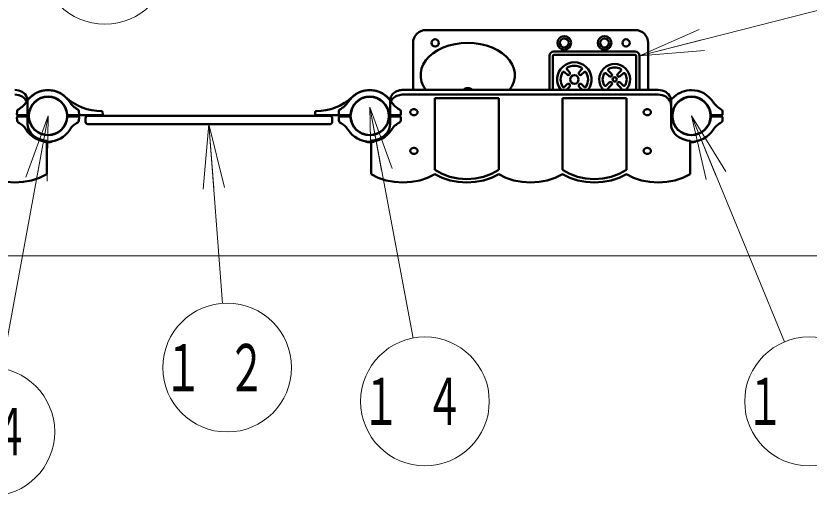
# Model space of a CAD drawing. Units: millimetres on the paper. Extents: x -385 to 0, y -599 to 267.
# Drawn here: x -273.76 to -236.77, y 110.82 to 133.19 of the extents above; entities that cross this region are included whole.
import ezdxf

# ---------------------------------------------------------------- set-up
doc = ezdxf.new("R2010")
doc.units = ezdxf.units.MM
doc.layers.add('LY_1', color=140, linetype='Continuous', lineweight=50)
doc.styles.add('ＭＳ ゴシック', font='')
doc.styles.get('ＭＳ ゴシック').set_extended_font_data('MS Gothic')

msp = doc.modelspace()

# ---------------------------------------------------------------- linework, layer by layer
at = {"layer": 'LY_1', "color": 7, "lineweight": 13}
for p, q in [((-244.681, 131.331), (-235.963, 133.548)), ((-244.681, 131.331), (-241.897, 132.555)), ((-244.681, 131.331), (-241.774, 132.07)), ((-241.651, 131.586), (-244.681, 131.331)), ((-257.199, 125.892), (-257.261, 128.933)), ((-257.261, 128.933), (-256.216, 126.076)), ((-257.261, 128.933), (-256.707, 125.984)), ((-257.261, 128.933), (-255.24, 118.178)), ((-272.261, 128.531), (-274.411, 116.767)), ((-273.293, 125.67), (-272.261, 128.531)), ((-272.261, 128.531), (-272.801, 125.58)), ((-272.261, 128.531), (-272.309, 125.49)), ((-241.58, 125.567), (-242.261, 128.531)), ((-242.261, 128.531), (-240.656, 125.948)), ((-242.261, 128.531), (-241.118, 125.757)), ((-242.261, 128.531), (-237.922, 118.004)), ((-265.035, 125.122), (-264.761, 128.151)), ((-264.761, 128.151), (-264.037, 125.197)), ((-264.761, 128.151), (-264.536, 125.16)), ((-264.761, 128.151), (-264.132, 119.796)), ((-212.922, 122.008), (-355.311, 122.008))]:
    msp.add_line(p, q, dxfattribs=at)
at = {"layer": 'LY_1'}
for p, q in [((-254.641, 132.531), (-244.881, 132.531)), ((-255.241, 129.741), (-255.241, 131.931)), ((-244.281, 129.741), (-244.281, 131.931)), ((-248.881, 129.741), (-248.881, 131.331)), ((-248.721, 129.741), (-248.721, 131.331)), ((-244.881, 131.531), (-248.681, 131.531)), ((-244.881, 131.371), (-248.681, 131.371)), ((-244.841, 129.741), (-244.841, 131.331)), ((-244.681, 129.741), (-244.681, 131.331)), ((-248.061, 130.457), (-248.176, 130.572)), ((-247.948, 130.57), (-248.063, 130.686)), ((-247.495, 130.57), (-247.38, 130.686)), ((-247.382, 130.457), (-247.267, 130.572)), ((-245.988, 130.49), (-246.124, 130.627)), ((-245.695, 130.49), (-245.559, 130.627)), ((-246.101, 130.377), (-246.237, 130.514)), ((-245.582, 130.377), (-245.445, 130.514)), ((-248.061, 130.005), (-248.176, 129.89)), ((-247.948, 129.892), (-248.063, 129.776)), ((-247.495, 129.892), (-247.38, 129.776)), ((-247.382, 130.005), (-247.267, 129.89)), ((-246.101, 130.085), (-246.237, 129.948)), ((-245.988, 129.972), (-246.124, 129.835)), ((-245.695, 129.972), (-245.559, 129.835)), ((-245.582, 130.085), (-245.445, 129.948)), ((-255.71, 129.741), (-243.812, 129.741)), ((-255.71, 129.523), (-243.812, 129.523)), ((-273.212, 128.154), (-273.212, 129.25)), ((-256.31, 128.154), (-256.31, 129.25)), ((-254.225, 126.015), (-254.225, 129.359)), ((-251.249, 129.359), (-254.225, 129.359)), ((-251.249, 126.015), (-251.249, 129.359)), ((-248.273, 126.015), (-248.273, 129.359)), ((-248.273, 129.359), (-245.297, 129.359)), ((-245.297, 126.015), (-245.297, 129.359)), ((-243.212, 128.154), (-243.212, 129.25)), ((-273.71, 128.602), (-273.705, 128.748)), ((-270.813, 128.602), (-270.818, 128.748)), ((-258.71, 128.602), (-258.705, 128.748)), ((-255.813, 128.602), (-255.818, 128.748)), ((-240.813, 128.602), (-240.818, 128.748)), ((-273.71, 128.46), (-273.704, 128.302)), ((-273.199, 128.561), (-273.67, 128.561)), ((-273.199, 128.501), (-273.67, 128.501)), ((-273.199, 128.561), (-273.212, 128.561)), ((-273.199, 128.501), (-273.212, 128.501)), ((-271.324, 128.561), (-269.752, 128.561)), ((-271.324, 128.561), (-270.853, 128.561)), ((-271.324, 128.501), (-270.853, 128.501)), ((-271.324, 128.501), (-270.853, 128.501)), ((-270.813, 128.46), (-270.818, 128.314)), ((-270.813, 128.46), (-270.818, 128.302)), ((-270.511, 128.251), (-270.511, 128.431)), ((-270.411, 128.531), (-259.111, 128.531)), ((-269.713, 128.603), (-269.718, 128.708)), ((-259.81, 128.603), (-259.805, 128.708)), ((-258.199, 128.561), (-259.77, 128.561)), ((-259.011, 128.251), (-259.011, 128.431)), ((-258.71, 128.46), (-258.705, 128.314)), ((-258.71, 128.46), (-258.704, 128.302)), ((-258.199, 128.561), (-258.67, 128.561)), ((-258.199, 128.501), (-258.67, 128.501)), ((-258.199, 128.501), (-258.67, 128.501)), ((-256.324, 128.561), (-255.853, 128.561)), ((-256.324, 128.561), (-256.31, 128.561)), ((-256.324, 128.501), (-255.853, 128.501)), ((-256.324, 128.501), (-256.31, 128.501)), ((-255.813, 128.46), (-255.818, 128.302)), ((-243.199, 128.561), (-243.212, 128.561)), ((-243.199, 128.501), (-243.212, 128.501)), ((-241.324, 128.561), (-240.853, 128.561)), ((-241.324, 128.501), (-240.853, 128.501)), ((-240.813, 128.46), (-240.818, 128.302)), ((-270.411, 128.151), (-259.111, 128.151)), ((-272.461, 127.348), (-272.461, 127.345)), ((-272.321, 125.811), (-272.321, 127.376)), ((-272.061, 127.348), (-272.061, 127.345)), ((-272.061, 127.348), (-272.061, 127.345)), ((-257.461, 127.348), (-257.461, 127.345)), ((-257.461, 127.348), (-257.461, 127.345)), ((-257.201, 125.811), (-257.201, 127.376)), ((-257.061, 127.348), (-257.061, 127.345)), ((-242.321, 125.811), (-242.321, 127.376)), ((-242.061, 127.348), (-242.061, 127.345))]:
    msp.add_line(p, q, dxfattribs=at)
for points in [[(-250.738, 129.741), (-250.618, 129.929), (-250.537, 130.126), (-250.497, 130.329), (-250.497, 130.534), (-250.537, 130.736), (-250.619, 130.933), (-250.738, 131.121), (-250.894, 131.296), (-251.084, 131.455), (-251.303, 131.595), (-251.549, 131.713), (-251.815, 131.807), (-252.098, 131.875), (-252.392, 131.917), (-252.692, 131.931), (-252.991, 131.917), (-253.285, 131.875), (-253.568, 131.807), (-253.835, 131.713), (-254.08, 131.594), (-254.3, 131.455), (-254.489, 131.296), (-254.645, 131.121), (-254.765, 130.933), (-254.846, 130.736), (-254.886, 130.533), (-254.886, 130.328), (-254.845, 130.125), (-254.764, 129.929), (-254.645, 129.741)], [(-273.212, 129.25), (-273.22, 129.326), (-273.242, 129.401), (-273.278, 129.473), (-273.327, 129.538), (-273.388, 129.597), (-273.46, 129.647), (-273.54, 129.687), (-273.627, 129.717), (-273.719, 129.735), (-273.812, 129.741)], [(-273.212, 129.032), (-273.22, 129.108), (-273.242, 129.183), (-273.278, 129.255), (-273.327, 129.32), (-273.388, 129.379), (-273.46, 129.429), (-273.54, 129.469), (-273.627, 129.499), (-273.719, 129.517), (-273.812, 129.523)], [(-256.31, 129.25), (-256.306, 129.307), (-256.294, 129.364), (-256.273, 129.42), (-256.245, 129.473), (-256.209, 129.523), (-256.167, 129.569), (-256.118, 129.61), (-256.063, 129.647), (-256.004, 129.678), (-255.94, 129.704), (-255.873, 129.723), (-255.804, 129.735), (-255.757, 129.74), (-255.71, 129.741)], [(-256.31, 129.032), (-256.306, 129.089), (-256.294, 129.146), (-256.273, 129.202), (-256.245, 129.255), (-256.209, 129.305), (-256.167, 129.351), (-256.118, 129.392), (-256.063, 129.429), (-256.004, 129.46), (-255.94, 129.486), (-255.873, 129.505), (-255.804, 129.517), (-255.757, 129.522), (-255.71, 129.523)], [(-243.212, 129.25), (-243.22, 129.326), (-243.242, 129.401), (-243.278, 129.473), (-243.327, 129.538), (-243.388, 129.597), (-243.46, 129.647), (-243.54, 129.687), (-243.627, 129.717), (-243.719, 129.735), (-243.812, 129.741)], [(-243.212, 129.032), (-243.22, 129.108), (-243.242, 129.183), (-243.278, 129.255), (-243.327, 129.32), (-243.388, 129.379), (-243.46, 129.429), (-243.54, 129.469), (-243.627, 129.499), (-243.719, 129.517), (-243.812, 129.523)], [(-273.212, 128.154), (-273.202, 128.036), (-273.17, 127.922), (-273.117, 127.813), (-273.045, 127.712), (-272.955, 127.62), (-272.849, 127.541), (-272.73, 127.476), (-272.601, 127.426), (-272.463, 127.392), (-272.321, 127.376)], [(-256.31, 128.154), (-256.317, 128.061), (-256.337, 127.969), (-256.371, 127.88), (-256.417, 127.795), (-256.475, 127.716), (-256.544, 127.642), (-256.624, 127.576), (-256.712, 127.518), (-256.809, 127.468), (-256.911, 127.429), (-257.019, 127.4), (-257.13, 127.382), (-257.166, 127.378), (-257.201, 127.376)], [(-243.212, 128.154), (-243.202, 128.036), (-243.17, 127.922), (-243.117, 127.813), (-243.045, 127.712), (-242.955, 127.62), (-242.849, 127.541), (-242.73, 127.476), (-242.601, 127.426), (-242.463, 127.392), (-242.321, 127.376)], [(-275.297, 125.811), (-274.957, 125.646), (-274.589, 125.525), (-274.204, 125.452), (-273.809, 125.427), (-273.415, 125.452), (-273.029, 125.525), (-272.662, 125.646), (-272.321, 125.811)], [(-254.225, 125.811), (-254.566, 125.646), (-254.933, 125.525), (-255.319, 125.452), (-255.713, 125.427), (-256.108, 125.452), (-256.493, 125.525), (-256.861, 125.646), (-257.201, 125.811)], [(-254.225, 126.015), (-253.891, 125.833), (-253.525, 125.7), (-253.137, 125.619), (-252.737, 125.591), (-252.338, 125.619), (-251.95, 125.7), (-251.584, 125.833), (-251.249, 126.015)], [(-254.225, 125.811), (-253.885, 125.646), (-253.517, 125.525), (-253.132, 125.452), (-252.737, 125.427), (-252.343, 125.452), (-251.957, 125.525), (-251.59, 125.646), (-251.249, 125.811)], [(-251.249, 125.811), (-250.909, 125.646), (-250.541, 125.525), (-250.156, 125.452), (-249.761, 125.427), (-249.367, 125.452), (-248.981, 125.525), (-248.614, 125.646), (-248.273, 125.811)], [(-248.273, 126.015), (-247.939, 125.833), (-247.573, 125.7), (-247.185, 125.619), (-246.785, 125.591), (-246.386, 125.619), (-245.998, 125.7), (-245.632, 125.833), (-245.297, 126.015)], [(-248.273, 125.811), (-247.933, 125.646), (-247.565, 125.525), (-247.18, 125.452), (-246.785, 125.427), (-246.391, 125.452), (-246.005, 125.525), (-245.638, 125.646), (-245.297, 125.811)], [(-245.297, 125.811), (-244.957, 125.646), (-244.589, 125.525), (-244.204, 125.452), (-243.809, 125.427), (-243.415, 125.452), (-243.029, 125.525), (-242.662, 125.646), (-242.321, 125.811)]]:
    msp.add_lwpolyline(points, dxfattribs=at)
for points in [[(-255.031, 128.704), (-255.032, 128.716), (-255.034, 128.728), (-255.037, 128.74), (-255.042, 128.751), (-255.047, 128.763), (-255.054, 128.773), (-255.062, 128.784), (-255.071, 128.793), (-255.081, 128.802), (-255.092, 128.811), (-255.104, 128.818), (-255.116, 128.824), (-255.13, 128.83), (-255.143, 128.835), (-255.157, 128.838), (-255.172, 128.841), (-255.187, 128.843), (-255.201, 128.843), (-255.216, 128.843), (-255.231, 128.841), (-255.245, 128.838), (-255.26, 128.835), (-255.273, 128.83), (-255.286, 128.824), (-255.299, 128.818), (-255.311, 128.811), (-255.322, 128.802), (-255.332, 128.793), (-255.341, 128.784), (-255.349, 128.773), (-255.355, 128.763), (-255.361, 128.751), (-255.366, 128.74), (-255.369, 128.728), (-255.371, 128.716), (-255.371, 128.704), (-255.371, 128.692), (-255.369, 128.68), (-255.366, 128.668), (-255.361, 128.656), (-255.355, 128.645), (-255.349, 128.634), (-255.341, 128.624), (-255.332, 128.614), (-255.322, 128.605), (-255.311, 128.597), (-255.299, 128.59), (-255.286, 128.583), (-255.273, 128.578), (-255.26, 128.573), (-255.245, 128.569), (-255.231, 128.567), (-255.216, 128.565), (-255.201, 128.565), (-255.187, 128.565), (-255.172, 128.567), (-255.157, 128.569), (-255.143, 128.573), (-255.13, 128.578), (-255.116, 128.583), (-255.104, 128.59), (-255.092, 128.597), (-255.081, 128.605), (-255.071, 128.614), (-255.062, 128.624), (-255.054, 128.634), (-255.047, 128.645), (-255.042, 128.656), (-255.037, 128.668), (-255.034, 128.68), (-255.032, 128.692)], [(-244.151, 128.704), (-244.152, 128.716), (-244.154, 128.728), (-244.157, 128.74), (-244.162, 128.751), (-244.167, 128.763), (-244.174, 128.773), (-244.182, 128.784), (-244.191, 128.793), (-244.201, 128.802), (-244.212, 128.811), (-244.224, 128.818), (-244.236, 128.824), (-244.25, 128.83), (-244.263, 128.835), (-244.277, 128.838), (-244.292, 128.841), (-244.307, 128.843), (-244.321, 128.843), (-244.336, 128.843), (-244.351, 128.841), (-244.365, 128.838), (-244.38, 128.835), (-244.393, 128.83), (-244.406, 128.824), (-244.419, 128.818), (-244.431, 128.811), (-244.442, 128.802), (-244.452, 128.793), (-244.461, 128.784), (-244.469, 128.773), (-244.475, 128.763), (-244.481, 128.751), (-244.486, 128.74), (-244.489, 128.728), (-244.491, 128.716), (-244.491, 128.704), (-244.491, 128.692), (-244.489, 128.68), (-244.486, 128.668), (-244.481, 128.656), (-244.475, 128.645), (-244.469, 128.634), (-244.461, 128.624), (-244.452, 128.614), (-244.442, 128.605), (-244.431, 128.597), (-244.419, 128.59), (-244.406, 128.583), (-244.393, 128.578), (-244.38, 128.573), (-244.365, 128.569), (-244.351, 128.567), (-244.336, 128.565), (-244.321, 128.565), (-244.307, 128.565), (-244.292, 128.567), (-244.277, 128.569), (-244.263, 128.573), (-244.25, 128.578), (-244.236, 128.583), (-244.224, 128.59), (-244.212, 128.597), (-244.201, 128.605), (-244.191, 128.614), (-244.182, 128.624), (-244.174, 128.634), (-244.167, 128.645), (-244.162, 128.656), (-244.157, 128.668), (-244.154, 128.68), (-244.152, 128.692)], [(-255.031, 126.902), (-255.032, 126.914), (-255.034, 126.926), (-255.037, 126.938), (-255.042, 126.949), (-255.047, 126.961), (-255.054, 126.971), (-255.062, 126.982), (-255.071, 126.991), (-255.081, 127), (-255.092, 127.008), (-255.104, 127.016), (-255.116, 127.022), (-255.13, 127.028), (-255.143, 127.033), (-255.157, 127.036), (-255.172, 127.039), (-255.187, 127.04), (-255.201, 127.041), (-255.216, 127.04), (-255.231, 127.039), (-255.245, 127.036), (-255.26, 127.033), (-255.273, 127.028), (-255.286, 127.022), (-255.299, 127.016), (-255.311, 127.008), (-255.322, 127), (-255.332, 126.991), (-255.341, 126.982), (-255.349, 126.971), (-255.355, 126.961), (-255.361, 126.949), (-255.366, 126.938), (-255.369, 126.926), (-255.371, 126.914), (-255.371, 126.902), (-255.371, 126.89), (-255.369, 126.878), (-255.366, 126.866), (-255.361, 126.854), (-255.355, 126.843), (-255.349, 126.832), (-255.341, 126.822), (-255.332, 126.812), (-255.322, 126.803), (-255.311, 126.795), (-255.299, 126.788), (-255.286, 126.781), (-255.273, 126.776), (-255.26, 126.771), (-255.245, 126.767), (-255.231, 126.765), (-255.216, 126.763), (-255.201, 126.762), (-255.187, 126.763), (-255.172, 126.765), (-255.157, 126.767), (-255.143, 126.771), (-255.13, 126.776), (-255.116, 126.781), (-255.104, 126.788), (-255.092, 126.795), (-255.081, 126.803), (-255.071, 126.812), (-255.062, 126.822), (-255.054, 126.832), (-255.047, 126.843), (-255.042, 126.854), (-255.037, 126.866), (-255.034, 126.878), (-255.032, 126.89)], [(-244.151, 126.902), (-244.152, 126.914), (-244.154, 126.926), (-244.157, 126.938), (-244.162, 126.949), (-244.167, 126.961), (-244.174, 126.971), (-244.182, 126.982), (-244.191, 126.991), (-244.201, 127), (-244.212, 127.008), (-244.224, 127.016), (-244.236, 127.022), (-244.25, 127.028), (-244.263, 127.033), (-244.277, 127.036), (-244.292, 127.039), (-244.307, 127.04), (-244.321, 127.041), (-244.336, 127.04), (-244.351, 127.039), (-244.365, 127.036), (-244.38, 127.033), (-244.393, 127.028), (-244.406, 127.022), (-244.419, 127.016), (-244.431, 127.008), (-244.442, 127), (-244.452, 126.991), (-244.461, 126.982), (-244.469, 126.971), (-244.475, 126.961), (-244.481, 126.949), (-244.486, 126.938), (-244.489, 126.926), (-244.491, 126.914), (-244.491, 126.902), (-244.491, 126.89), (-244.489, 126.878), (-244.486, 126.866), (-244.481, 126.854), (-244.475, 126.843), (-244.469, 126.832), (-244.461, 126.822), (-244.452, 126.812), (-244.442, 126.803), (-244.431, 126.795), (-244.419, 126.788), (-244.406, 126.781), (-244.393, 126.776), (-244.38, 126.771), (-244.365, 126.767), (-244.351, 126.765), (-244.336, 126.763), (-244.321, 126.762), (-244.307, 126.763), (-244.292, 126.765), (-244.277, 126.767), (-244.263, 126.771), (-244.25, 126.776), (-244.236, 126.781), (-244.224, 126.788), (-244.212, 126.795), (-244.201, 126.803), (-244.191, 126.812), (-244.182, 126.822), (-244.174, 126.832), (-244.167, 126.843), (-244.162, 126.854), (-244.157, 126.866), (-244.154, 126.878), (-244.152, 126.89)]]:
    msp.add_lwpolyline(points, close=True, dxfattribs=at)
at = {"layer": 'LY_1', "color": 7, "lineweight": 13}
for centre in [(-269.609, 135.808), (-263.907, 116.804), (-254.686, 115.23), (-236.779, 115.23), (-274.95, 113.816)]:
    msp.add_circle(centre, 3, dxfattribs=at)
at = {"layer": 'LY_1'}
for centre, radius in [((-254.211, 131.931), 0.17), ((-248.191, 131.931), 0.32), ((-248.191, 131.931), 0.206), ((-246.311, 131.931), 0.32), ((-246.311, 131.931), 0.206), ((-245.311, 131.931), 0.17), ((-247.721, 130.231), 0.2), ((-245.841, 130.231), 0.1), ((-272.261, 128.531), 0.891), ((-257.261, 128.531), 0.891), ((-242.261, 128.531), 0.891)]:
    msp.add_circle(centre, radius, dxfattribs=at)
at = {"layer": 'LY_1', "color": 7, "lineweight": 13}
for radius in [34.4, 25.6, 24.3]:
    msp.add_arc((-237.881, 121.031), radius, 20, 90, dxfattribs=at)
at = {"layer": 'LY_1'}
for centre, radius, start, end in [((-254.641, 131.931), 0.6, 90, 180), ((-244.881, 131.931), 0.6, 0, 90), ((-248.681, 131.331), 0.2, 90, 180), ((-248.681, 131.331), 0.04, 90, 180), ((-244.881, 131.331), 0.2, 0, 90), ((-244.881, 131.331), 0.04, 0, 90), ((-247.721, 130.231), 0.8, 322.2273, 217.7727), ((-245.841, 130.231), 0.72, 317.1103, 222.8897), ((-248.218, 130.53), 0.06, 45, 148.968), ((-248.02, 130.728), 0.06, 121.032, 225), ((-248.004, 130.514), 0.08, 225, 45), ((-247.721, 130.231), 0.64, 58.968, 121.032), ((-247.439, 130.514), 0.08, 135, 315), ((-247.422, 130.728), 0.06, 315, 58.968), ((-247.224, 130.53), 0.06, 31.032, 135), ((-246.082, 130.669), 0.06, 118.7398, 225), ((-245.841, 130.231), 0.56, 61.2602, 118.7398), ((-245.601, 130.669), 0.06, 315, 61.2602), ((-247.721, 130.231), 0.64, 148.968, 211.032), ((-247.721, 130.231), 0.64, 328.968, 31.032), ((-245.841, 130.231), 0.56, 151.2602, 208.7398), ((-246.28, 130.471), 0.06, 45, 151.2602), ((-246.044, 130.434), 0.08, 225, 45), ((-245.639, 130.434), 0.08, 135, 315), ((-245.403, 130.471), 0.06, 28.7398, 135), ((-245.841, 130.231), 0.56, 331.2602, 28.7398), ((-252.691, 129.531), 0.3, 44.4204, 135.5796), ((-248.218, 129.932), 0.06, 211.032, 315), ((-248.004, 129.948), 0.08, 315, 135), ((-247.439, 129.948), 0.08, 45, 225), ((-247.224, 129.932), 0.06, 225, 328.968), ((-246.28, 129.991), 0.06, 208.7398, 315), ((-246.082, 129.793), 0.06, 135, 241.2602), ((-246.044, 130.028), 0.08, 315, 135), ((-245.639, 130.028), 0.08, 45, 225), ((-245.601, 129.793), 0.06, 298.7398, 45), ((-245.403, 129.991), 0.06, 225, 331.2602), ((-272.261, 128.531), 1.2, 90, 147.2728), ((-272.261, 128.531), 1.2, 90, 132.2172), ((-272.261, 128.531), 1.2, 47.7828, 90), ((-272.261, 128.531), 1.2, 32.7272, 90), ((-257.261, 128.531), 1.2, 90, 147.2728), ((-257.261, 128.531), 1.2, 90, 132.2172), ((-257.261, 128.531), 1.2, 32.7272, 90), ((-257.261, 128.531), 1.2, 47.7828, 90), ((-248.02, 129.734), 0.06, 135, 173.3336), ((-247.422, 129.734), 0.06, 6.6664, 45), ((-242.261, 128.531), 1.2, 90, 132.2172), ((-242.261, 128.531), 1.2, 32.7272, 90), ((-274.112, 129.72), 1, 297.4588, 327.2728), ((-274.815, 131.345), 2.6, 307.9723, 312.2172), ((-272.261, 128.531), 0.9, 90, 175.7293), ((-272.261, 128.531), 0.9, 4.2707, 175.7293), ((-272.261, 128.531), 0.9, 4.2707, 90), ((-269.708, 131.345), 2.6, 227.7828, 268.9158), ((-270.411, 129.72), 1, 212.7272, 242.5412), ((-259.815, 131.345), 2.6, 271.0842, 312.2172), ((-259.112, 129.72), 1, 297.4588, 327.2728), ((-257.261, 128.531), 0.9, 90, 175.7293), ((-257.261, 128.531), 0.9, 4.2707, 175.7293), ((-257.261, 128.531), 0.9, 4.2707, 90), ((-254.708, 131.345), 2.6, 227.7828, 232.0277), ((-255.411, 129.72), 1, 212.7272, 242.5412), ((-244.815, 131.345), 2.6, 307.9723, 312.2172), ((-242.261, 128.531), 0.9, 4.2707, 175.7293), ((-240.411, 129.72), 1, 212.7272, 242.5412), ((-273.605, 128.744), 0.1, 117.4588, 178), ((-273.605, 128.744), 0.1, 117.4588, 178), ((-270.918, 128.744), 0.1, 2, 62.5412), ((-270.918, 128.744), 0.1, 2, 62.5412), ((-269.758, 128.706), 0.04, 3, 88.9159), ((-259.765, 128.706), 0.04, 91.0841, 177), ((-258.605, 128.744), 0.1, 117.4588, 178), ((-258.605, 128.744), 0.1, 117.4588, 178), ((-255.918, 128.744), 0.1, 2, 62.5412), ((-255.918, 128.744), 0.1, 2, 62.5412), ((-240.918, 128.744), 0.1, 2, 62.5412), ((-240.918, 128.744), 0.1, 2, 62.5412), ((-273.67, 128.601), 0.04, 178, 270), ((-273.67, 128.461), 0.04, 90, 182), ((-273.199, 128.601), 0.04, 270, 355.7293), ((-273.199, 128.601), 0.04, 270, 355.7293), ((-273.199, 128.461), 0.04, 4.2707, 90), ((-273.199, 128.461), 0.04, 4.2707, 90), ((-272.261, 128.531), 0.9, 184.2707, 270), ((-272.261, 128.531), 0.9, 184.2707, 355.7293), ((-272.261, 128.531), 0.9, 270, 355.7293), ((-271.324, 128.601), 0.04, 184.2707, 270), ((-271.324, 128.601), 0.04, 184.2707, 270), ((-271.324, 128.461), 0.04, 90, 175.7293), ((-271.324, 128.461), 0.04, 90, 175.7293), ((-270.853, 128.601), 0.04, 270, 2), ((-270.853, 128.461), 0.04, 358, 90), ((-270.853, 128.461), 0.04, 358, 90), ((-270.411, 128.431), 0.1, 90, 180), ((-269.752, 128.601), 0.04, 270, 3), ((-259.77, 128.601), 0.04, 177, 270), ((-259.111, 128.431), 0.1, 0, 90), ((-258.67, 128.601), 0.04, 178, 270), ((-258.67, 128.461), 0.04, 90, 182), ((-258.67, 128.461), 0.04, 90, 182), ((-258.199, 128.601), 0.04, 270, 355.7293), ((-258.199, 128.601), 0.04, 270, 355.7293), ((-258.199, 128.461), 0.04, 4.2707, 90), ((-258.199, 128.461), 0.04, 4.2707, 90), ((-257.261, 128.531), 0.9, 184.2707, 270), ((-257.261, 128.531), 0.9, 184.2707, 355.7293), ((-257.261, 128.531), 0.9, 270, 355.7293), ((-256.324, 128.601), 0.04, 184.2707, 270), ((-256.324, 128.601), 0.04, 184.2707, 270), ((-256.324, 128.461), 0.04, 90, 175.7293), ((-256.324, 128.461), 0.04, 90, 175.7293), ((-255.853, 128.601), 0.04, 270, 2), ((-255.853, 128.461), 0.04, 358, 90), ((-243.199, 128.601), 0.04, 270, 355.7293), ((-243.199, 128.461), 0.04, 4.2707, 90), ((-242.261, 128.531), 0.9, 184.2707, 355.7293), ((-241.324, 128.601), 0.04, 184.2707, 270), ((-241.324, 128.461), 0.04, 90, 175.7293), ((-240.853, 128.601), 0.04, 270, 2), ((-240.853, 128.461), 0.04, 358, 90), ((-273.605, 128.318), 0.1, 182, 242.5412), ((-274.112, 127.342), 1, 32.7272, 62.5412), ((-270.411, 127.342), 1, 117.4588, 147.2728), ((-270.411, 127.342), 1, 117.4588, 147.2728), ((-270.918, 128.318), 0.1, 297.4588, 358), ((-270.918, 128.318), 0.1, 297.4588, 358), ((-270.411, 128.251), 0.1, 180, 270), ((-259.111, 128.251), 0.1, 270, 0), ((-258.605, 128.318), 0.1, 182, 242.5412), ((-258.605, 128.318), 0.1, 182, 242.5412), ((-259.112, 127.342), 1, 32.7272, 62.5412), ((-259.112, 127.342), 1, 32.7272, 62.5412), ((-255.411, 127.342), 1, 117.4588, 147.2728), ((-255.918, 128.318), 0.1, 297.4588, 358), ((-240.411, 127.342), 1, 117.4588, 147.2728), ((-240.918, 128.318), 0.1, 297.4588, 358), ((-272.261, 128.531), 1.2, 212.7272, 270), ((-272.261, 128.531), 1.2, 270, 327.2728), ((-272.261, 128.531), 1.2, 270, 327.2728), ((-257.261, 128.531), 1.2, 212.7272, 270), ((-257.261, 128.531), 1.2, 212.7272, 270), ((-257.261, 128.531), 1.2, 270, 327.2728), ((-242.261, 128.531), 1.2, 270, 327.2728), ((-272.441, 127.345), 0.02, 180, 261.3731), ((-272.261, 128.531), 1.22, 261.3731, 270), ((-272.261, 128.531), 1.2, 267.134, 270), ((-272.261, 128.531), 1.22, 267.181, 270), ((-272.261, 128.531), 1.22, 270, 278.6269), ((-272.261, 128.531), 1.22, 270, 278.6269), ((-272.081, 127.345), 0.02, 278.6269, 0), ((-272.081, 127.345), 0.02, 278.6269, 0), ((-257.441, 127.345), 0.02, 180, 261.3731), ((-257.441, 127.345), 0.02, 180, 261.3731), ((-257.261, 128.531), 1.22, 261.3731, 270), ((-257.261, 128.531), 1.22, 261.3731, 270), ((-257.261, 128.531), 1.2, 270, 272.866), ((-257.261, 128.531), 1.22, 270, 278.6269), ((-257.261, 128.531), 1.22, 270, 272.819), ((-257.081, 127.345), 0.02, 278.6269, 0), ((-242.261, 128.531), 1.2, 267.134, 270), ((-242.261, 128.531), 1.22, 267.181, 270), ((-242.261, 128.531), 1.22, 270, 278.6269), ((-242.081, 127.345), 0.02, 278.6269, 0)]:
    msp.add_arc(centre, radius, start, end, dxfattribs=at)

# ---------------------------------------------------------------- texts
at = {"layer": 'LY_1', "color": 7, "char_height": 2.199, "attachment_point": 5, "style": 'ＭＳ ゴシック'}
for s, insert in [('\\T1.64;\\W0.6;１２', (-263.907, 116.804)), ('\\T1.64;\\W0.6;１４', (-254.686, 115.23)), ('\\T1.64;\\W0.6;１４', (-236.779, 115.23)), ('\\T1.64;\\W0.6;１４', (-274.95, 113.816))]:
    msp.add_mtext(s, dxfattribs=dict(at, insert=insert))

doc.saveas('drawing.dxf')
